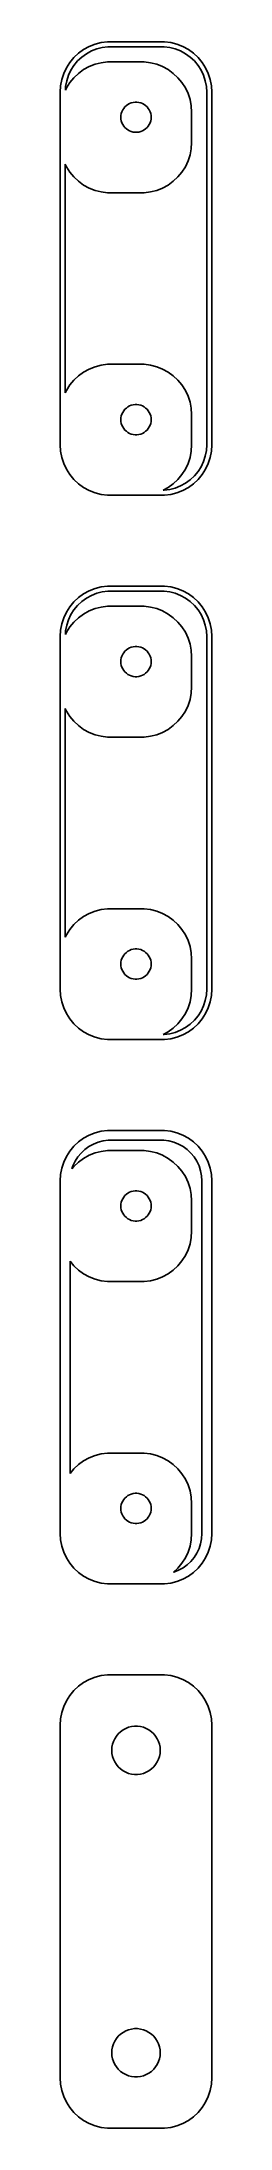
# Model space of a CAD drawing. Header units: metres. Extents: x -8 to 8, y 140 to 346.
import ezdxf

# ---------------------------------------------------------------- set-up
doc = ezdxf.new("R2010")
doc.units = ezdxf.units.M

msp = doc.modelspace()

# ---------------------------------------------------------------- linework, layer by layer
for p, q in [((-5.17912, 345.722), (-5.68712, 345.353)), ((-4.62889, 346.024), (-5.17912, 345.722)), ((-4.04507, 346.255), (-4.62889, 346.024)), ((-4.416, 345.572), (-3.89056, 345.78)), ((-3.4369, 346.411), (-4.04507, 346.255)), ((-3.89056, 345.78), (-3.3432, 345.92)), ((-2.81395, 346.49), (-3.4369, 346.411)), ((-3.3432, 345.92), (-2.78255, 345.991)), ((2.81395, 346.49), (-2.81395, 346.49)), ((-2.78255, 345.991), (2.78255, 345.991)), ((2.78255, 345.991), (3.3432, 345.92)), ((3.4369, 346.411), (2.81395, 346.49)), ((3.3432, 345.92), (3.89056, 345.78)), ((4.04507, 346.255), (3.4369, 346.411)), ((3.89056, 345.78), (4.416, 345.572)), ((4.62889, 346.024), (4.04507, 346.255)), ((5.17912, 345.722), (4.62889, 346.024)), ((5.68712, 345.353), (5.17912, 345.722)), ((-6.88153, 343.909), (-7.14888, 343.341)), ((-6.54507, 344.439), (-6.88153, 343.909)), ((-6.68399, 343.157), (-6.44337, 343.668)), ((-6.14484, 344.923), (-6.54507, 344.439)), ((-6.44337, 343.668), (-6.14056, 344.145)), ((-5.68712, 345.353), (-6.14484, 344.923)), ((-6.14056, 344.145), (-5.78035, 344.58)), ((-5.78035, 344.58), (-5.36839, 344.967)), ((-5.17912, 343.722), (-5.68712, 343.353)), ((-5.36839, 344.967), (-4.91121, 345.299)), ((-4.62889, 344.024), (-5.17912, 343.722)), ((-4.91121, 345.299), (-4.416, 345.572)), ((-4.04507, 344.255), (-4.62889, 344.024)), ((-3.4369, 344.411), (-4.04507, 344.255)), ((-2.81395, 344.49), (-3.4369, 344.411)), ((0.81395, 344.49), (-2.81395, 344.49)), ((1.4369, 344.411), (0.81395, 344.49)), ((2.04507, 344.255), (1.4369, 344.411)), ((2.62889, 344.024), (2.04507, 344.255)), ((3.17912, 343.722), (2.62889, 344.024)), ((3.68712, 343.353), (3.17912, 343.722)), ((4.416, 345.572), (4.91121, 345.299)), ((4.91121, 345.299), (5.36839, 344.967)), ((5.36839, 344.967), (5.78035, 344.58)), ((6.14484, 344.923), (5.68712, 345.353)), ((5.78035, 344.58), (6.14056, 344.145)), ((6.14056, 344.145), (6.44337, 343.668)), ((6.54507, 344.439), (6.14484, 344.923)), ((6.44337, 343.668), (6.68399, 343.157)), ((6.88153, 343.909), (6.54507, 344.439)), ((7.14888, 343.341), (6.88153, 343.909)), ((-7.46057, 342.127), (-7.5, 341.5)), ((-7.34291, 342.743), (-7.46057, 342.127)), ((-7.14888, 343.341), (-7.34291, 342.743)), ((-6.98859, 341.681), (-6.96451, 342.064)), ((-6.88153, 341.909), (-6.98859, 341.681)), ((-6.96451, 342.064), (-6.85861, 342.619)), ((-6.54507, 342.439), (-6.88153, 341.909)), ((-6.85861, 342.619), (-6.68399, 343.157)), ((-6.14484, 342.923), (-6.54507, 342.439)), ((-5.68712, 343.353), (-6.14484, 342.923)), ((4.14484, 342.923), (3.68712, 343.353)), ((4.54507, 342.439), (4.14484, 342.923)), ((4.88153, 341.909), (4.54507, 342.439)), ((5.14888, 341.341), (4.88153, 341.909)), ((6.68399, 343.157), (6.85861, 342.619)), ((6.85861, 342.619), (6.96451, 342.064)), ((6.96451, 342.064), (7, 341.5)), ((7.34291, 342.743), (7.14888, 343.341)), ((7.46057, 342.127), (7.34291, 342.743)), ((7.5, 341.5), (7.46057, 342.127)), ((-7.5, 341.5), (-7.5, 306.5)), ((-1.45287, 339.373), (-1.39465, 339.552)), ((-1.39465, 339.552), (-1.31445, 339.723)), ((-1.31445, 339.723), (-1.21352, 339.882)), ((-1.21352, 339.882), (-1.09344, 340.027)), ((-1.09344, 340.027), (-0.956131, 340.156)), ((-0.956131, 340.156), (-0.803726, 340.266)), ((-0.803726, 340.266), (-0.638657, 340.357)), ((-0.638657, 340.357), (-0.463516, 340.427)), ((-0.463516, 340.427), (-0.281067, 340.473)), ((-0.281067, 340.473), (-0.094177, 340.497)), ((-0.094177, 340.497), (0.094177, 340.497)), ((0.094177, 340.497), (0.281067, 340.473)), ((0.281067, 340.473), (0.463516, 340.427)), ((0.463516, 340.427), (0.638657, 340.357)), ((0.638657, 340.357), (0.803726, 340.266)), ((0.803726, 340.266), (0.956131, 340.156)), ((0.956131, 340.156), (1.09344, 340.027)), ((1.09344, 340.027), (1.21352, 339.882)), ((1.21352, 339.882), (1.31445, 339.723)), ((1.31445, 339.723), (1.39465, 339.552)), ((1.39465, 339.552), (1.45287, 339.373)), ((5.34291, 340.743), (5.14888, 341.341)), ((5.46057, 340.127), (5.34291, 340.743)), ((5.5, 339.5), (5.46057, 340.127)), ((5.5, 336.5), (5.5, 339.5)), ((7, 341.5), (7, 306.5)), ((7.5, 306.5), (7.5, 341.5)), ((-1.5, 339), (-1.48816, 339.188)), ((-1.48816, 338.812), (-1.5, 339)), ((-1.48816, 339.188), (-1.45287, 339.373)), ((-1.45287, 338.627), (-1.48816, 338.812)), ((-1.39465, 338.448), (-1.45287, 338.627)), ((-1.31445, 338.277), (-1.39465, 338.448)), ((-1.21352, 338.118), (-1.31445, 338.277)), ((-1.09344, 337.973), (-1.21352, 338.118)), ((-0.956131, 337.844), (-1.09344, 337.973)), ((-0.803726, 337.734), (-0.956131, 337.844)), ((-0.638657, 337.643), (-0.803726, 337.734)), ((-0.463516, 337.573), (-0.638657, 337.643)), ((-0.281067, 337.527), (-0.463516, 337.573)), ((-0.094177, 337.503), (-0.281067, 337.527)), ((0.094177, 337.503), (-0.094177, 337.503)), ((0.281067, 337.527), (0.094177, 337.503)), ((0.463516, 337.573), (0.281067, 337.527)), ((0.638657, 337.643), (0.463516, 337.573)), ((0.803726, 337.734), (0.638657, 337.643)), ((0.956131, 337.844), (0.803726, 337.734)), ((1.09344, 337.973), (0.956131, 337.844)), ((1.21352, 338.118), (1.09344, 337.973)), ((1.31445, 338.277), (1.21352, 338.118)), ((1.39465, 338.448), (1.31445, 338.277)), ((1.45287, 338.627), (1.39465, 338.448)), ((1.45287, 339.373), (1.48816, 339.188)), ((1.48816, 338.812), (1.45287, 338.627)), ((1.48816, 339.188), (1.5, 339)), ((1.5, 339), (1.48816, 338.812)), ((5.34291, 335.257), (5.46057, 335.873)), ((5.46057, 335.873), (5.5, 336.5)), ((-7, 311.657), (-7, 334.343)), ((-7, 334.343), (-6.88153, 334.091)), ((-6.88153, 334.091), (-6.54507, 333.561)), ((-6.54507, 333.561), (-6.14484, 333.077)), ((4.14484, 333.077), (4.54507, 333.561)), ((4.54507, 333.561), (4.88153, 334.091)), ((4.88153, 334.091), (5.14888, 334.659)), ((5.14888, 334.659), (5.34291, 335.257)), ((-6.14484, 333.077), (-5.68712, 332.647)), ((-5.68712, 332.647), (-5.17912, 332.278)), ((-5.17912, 332.278), (-4.62889, 331.976)), ((-4.62889, 331.976), (-4.04507, 331.745)), ((-4.04507, 331.745), (-3.4369, 331.589)), ((-3.4369, 331.589), (-2.81395, 331.51)), ((-2.81395, 331.51), (0.81395, 331.51)), ((0.81395, 331.51), (1.4369, 331.589)), ((1.4369, 331.589), (2.04507, 331.745)), ((2.04507, 331.745), (2.62889, 331.976)), ((2.62889, 331.976), (3.17912, 332.278)), ((3.17912, 332.278), (3.68712, 332.647)), ((3.68712, 332.647), (4.14484, 333.077)), ((-6.14484, 312.923), (-6.54507, 312.439)), ((-5.68712, 313.353), (-6.14484, 312.923)), ((-5.17912, 313.722), (-5.68712, 313.353)), ((-4.62889, 314.024), (-5.17912, 313.722)), ((-4.04507, 314.255), (-4.62889, 314.024)), ((-3.4369, 314.411), (-4.04507, 314.255)), ((-2.81395, 314.49), (-3.4369, 314.411)), ((0.81395, 314.49), (-2.81395, 314.49)), ((1.4369, 314.411), (0.81395, 314.49)), ((2.04507, 314.255), (1.4369, 314.411)), ((2.62889, 314.024), (2.04507, 314.255)), ((3.17912, 313.722), (2.62889, 314.024)), ((3.68712, 313.353), (3.17912, 313.722)), ((4.14484, 312.923), (3.68712, 313.353)), ((4.54507, 312.439), (4.14484, 312.923)), ((-6.88153, 311.909), (-7, 311.657)), ((-6.54507, 312.439), (-6.88153, 311.909)), ((-0.463516, 310.427), (-0.281067, 310.473)), ((-0.281067, 310.473), (-0.094177, 310.497)), ((-0.094177, 310.497), (0.094177, 310.497)), ((0.094177, 310.497), (0.281067, 310.473)), ((0.281067, 310.473), (0.463516, 310.427)), ((4.88153, 311.909), (4.54507, 312.439)), ((5.14888, 311.341), (4.88153, 311.909)), ((5.34291, 310.743), (5.14888, 311.341)), ((5.46057, 310.127), (5.34291, 310.743)), ((-1.5, 309), (-1.48816, 309.188)), ((-1.48816, 308.812), (-1.5, 309)), ((-1.48816, 309.188), (-1.45287, 309.373)), ((-1.45287, 308.627), (-1.48816, 308.812)), ((-1.45287, 309.373), (-1.39465, 309.552)), ((-1.39465, 308.448), (-1.45287, 308.627)), ((-1.39465, 309.552), (-1.31445, 309.723)), ((-1.31445, 308.277), (-1.39465, 308.448)), ((-1.31445, 309.723), (-1.21352, 309.882)), ((-1.21352, 309.882), (-1.09344, 310.027)), ((-1.09344, 310.027), (-0.956131, 310.156)), ((-0.956131, 310.156), (-0.803726, 310.266)), ((-0.803726, 310.266), (-0.638657, 310.357)), ((-0.638657, 310.357), (-0.463516, 310.427)), ((0.463516, 310.427), (0.638657, 310.357)), ((0.638657, 310.357), (0.803726, 310.266)), ((0.803726, 310.266), (0.956131, 310.156)), ((0.956131, 310.156), (1.09344, 310.027)), ((1.09344, 310.027), (1.21352, 309.882)), ((1.21352, 309.882), (1.31445, 309.723)), ((1.31445, 309.723), (1.39465, 309.552)), ((1.39465, 308.448), (1.31445, 308.277)), ((1.39465, 309.552), (1.45287, 309.373)), ((1.45287, 308.627), (1.39465, 308.448)), ((1.45287, 309.373), (1.48816, 309.188)), ((1.48816, 308.812), (1.45287, 308.627)), ((1.48816, 309.188), (1.5, 309)), ((1.5, 309), (1.48816, 308.812)), ((5.5, 309.5), (5.46057, 310.127)), ((5.5, 306.5), (5.5, 309.5)), ((-7.5, 306.5), (-7.46057, 305.873)), ((-1.21352, 308.118), (-1.31445, 308.277)), ((-1.09344, 307.973), (-1.21352, 308.118)), ((-0.956131, 307.844), (-1.09344, 307.973)), ((-0.803726, 307.734), (-0.956131, 307.844)), ((-0.638657, 307.643), (-0.803726, 307.734)), ((-0.463516, 307.573), (-0.638657, 307.643)), ((-0.281067, 307.527), (-0.463516, 307.573)), ((-0.094177, 307.503), (-0.281067, 307.527)), ((0.094177, 307.503), (-0.094177, 307.503)), ((0.281067, 307.527), (0.094177, 307.503)), ((0.463516, 307.573), (0.281067, 307.527)), ((0.638657, 307.643), (0.463516, 307.573)), ((0.803726, 307.734), (0.638657, 307.643)), ((0.956131, 307.844), (0.803726, 307.734)), ((1.09344, 307.973), (0.956131, 307.844)), ((1.21352, 308.118), (1.09344, 307.973)), ((1.31445, 308.277), (1.21352, 308.118)), ((5.46057, 305.873), (5.5, 306.5)), ((7, 306.5), (6.96451, 305.936)), ((7.46057, 305.873), (7.5, 306.5)), ((-7.46057, 305.873), (-7.34291, 305.257)), ((-7.34291, 305.257), (-7.14888, 304.659)), ((-7.14888, 304.659), (-6.88153, 304.091)), ((4.88153, 304.091), (5.14888, 304.659)), ((5.14888, 304.659), (5.34291, 305.257)), ((5.34291, 305.257), (5.46057, 305.873)), ((6.44337, 304.332), (6.14056, 303.855)), ((6.68399, 304.843), (6.44337, 304.332)), ((6.85861, 305.381), (6.68399, 304.843)), ((6.96451, 305.936), (6.85861, 305.381)), ((6.88153, 304.091), (7.14888, 304.659)), ((7.14888, 304.659), (7.34291, 305.257)), ((7.34291, 305.257), (7.46057, 305.873)), ((-6.88153, 304.091), (-6.54507, 303.561)), ((-6.54507, 303.561), (-6.14484, 303.077)), ((-6.14484, 303.077), (-5.68712, 302.647)), ((-5.68712, 302.647), (-5.17912, 302.278)), ((-5.17912, 302.278), (-4.62889, 301.976)), ((2.68895, 302.009), (3.17912, 302.278)), ((3.17912, 302.278), (3.68712, 302.647)), ((3.89056, 302.22), (3.3432, 302.08)), ((3.68712, 302.647), (4.14484, 303.077)), ((4.416, 302.428), (3.89056, 302.22)), ((4.14484, 303.077), (4.54507, 303.561)), ((4.91121, 302.701), (4.416, 302.428)), ((4.54507, 303.561), (4.88153, 304.091)), ((4.62889, 301.976), (5.17912, 302.278)), ((5.36839, 303.033), (4.91121, 302.701)), ((5.17912, 302.278), (5.68712, 302.647)), ((5.78035, 303.42), (5.36839, 303.033)), ((5.68712, 302.647), (6.14484, 303.077)), ((6.14056, 303.855), (5.78035, 303.42)), ((6.14484, 303.077), (6.54507, 303.561)), ((6.54507, 303.561), (6.88153, 304.091)), ((-4.62889, 301.976), (-4.04507, 301.745)), ((-4.04507, 301.745), (-3.4369, 301.589)), ((-3.4369, 301.589), (-2.81395, 301.51)), ((-2.81395, 301.51), (2.81395, 301.51)), ((2.78255, 302.009), (2.68895, 302.009)), ((3.3432, 302.08), (2.78255, 302.009)), ((2.81395, 301.51), (3.4369, 301.589)), ((3.4369, 301.589), (4.04507, 301.745)), ((4.04507, 301.745), (4.62889, 301.976)), ((-4.62889, 292.024), (-5.17912, 291.722)), ((-4.04507, 292.255), (-4.62889, 292.024)), ((-3.4369, 292.411), (-4.04507, 292.255)), ((-3.89056, 291.78), (-3.3432, 291.92)), ((-2.81395, 292.49), (-3.4369, 292.411)), ((-3.3432, 291.92), (-2.78255, 291.991)), ((2.81395, 292.49), (-2.81395, 292.49)), ((-2.78255, 291.991), (2.78255, 291.991)), ((2.78255, 291.991), (3.3432, 291.92)), ((3.4369, 292.411), (2.81395, 292.49)), ((3.3432, 291.92), (3.89056, 291.78)), ((4.04507, 292.255), (3.4369, 292.411)), ((4.62889, 292.024), (4.04507, 292.255)), ((5.17912, 291.722), (4.62889, 292.024)), ((-6.88153, 289.909), (-7.14888, 289.341)), ((-6.54507, 290.439), (-6.88153, 289.909)), ((-6.14484, 290.923), (-6.54507, 290.439)), ((-6.44337, 289.668), (-6.14056, 290.145)), ((-5.68712, 291.353), (-6.14484, 290.923)), ((-6.14056, 290.145), (-5.78035, 290.58)), ((-5.78035, 290.58), (-5.36839, 290.967)), ((-5.17912, 291.722), (-5.68712, 291.353)), ((-5.36839, 290.967), (-4.91121, 291.299)), ((-4.62889, 290.024), (-5.17912, 289.722)), ((-4.91121, 291.299), (-4.416, 291.572)), ((-4.04507, 290.255), (-4.62889, 290.024)), ((-4.416, 291.572), (-3.89056, 291.78)), ((-3.4369, 290.411), (-4.04507, 290.255)), ((-2.81395, 290.49), (-3.4369, 290.411)), ((0.81395, 290.49), (-2.81395, 290.49)), ((1.4369, 290.411), (0.81395, 290.49)), ((2.04507, 290.255), (1.4369, 290.411)), ((2.62889, 290.024), (2.04507, 290.255)), ((3.17912, 289.722), (2.62889, 290.024)), ((3.89056, 291.78), (4.416, 291.572)), ((4.416, 291.572), (4.91121, 291.299)), ((4.91121, 291.299), (5.36839, 290.967)), ((5.68712, 291.353), (5.17912, 291.722)), ((5.36839, 290.967), (5.78035, 290.58)), ((6.14484, 290.923), (5.68712, 291.353)), ((5.78035, 290.58), (6.14056, 290.145)), ((6.14056, 290.145), (6.44337, 289.668)), ((6.54507, 290.439), (6.14484, 290.923)), ((6.88153, 289.909), (6.54507, 290.439)), ((7.14888, 289.341), (6.88153, 289.909)), ((-7.46057, 288.127), (-7.5, 287.5)), ((-7.34291, 288.743), (-7.46057, 288.127)), ((-7.14888, 289.341), (-7.34291, 288.743)), ((-6.98859, 287.681), (-6.96451, 288.064)), ((-6.88153, 287.909), (-6.98859, 287.681)), ((-6.96451, 288.064), (-6.85861, 288.619)), ((-6.54507, 288.439), (-6.88153, 287.909)), ((-6.85861, 288.619), (-6.68399, 289.157)), ((-6.68399, 289.157), (-6.44337, 289.668)), ((-6.14484, 288.923), (-6.54507, 288.439)), ((-5.68712, 289.353), (-6.14484, 288.923)), ((-5.17912, 289.722), (-5.68712, 289.353)), ((3.68712, 289.353), (3.17912, 289.722)), ((4.14484, 288.923), (3.68712, 289.353)), ((4.54507, 288.439), (4.14484, 288.923)), ((4.88153, 287.909), (4.54507, 288.439)), ((5.14888, 287.341), (4.88153, 287.909)), ((6.44337, 289.668), (6.68399, 289.157)), ((6.68399, 289.157), (6.85861, 288.619)), ((6.85861, 288.619), (6.96451, 288.064)), ((6.96451, 288.064), (7, 287.5)), ((7.34291, 288.743), (7.14888, 289.341)), ((7.46057, 288.127), (7.34291, 288.743)), ((7.5, 287.5), (7.46057, 288.127)), ((-7.5, 287.5), (-7.5, 252.5)), ((-1.39465, 285.552), (-1.31445, 285.723)), ((-1.31445, 285.723), (-1.21352, 285.882)), ((-1.21352, 285.882), (-1.09344, 286.027)), ((-1.09344, 286.027), (-0.956131, 286.156)), ((-0.956131, 286.156), (-0.803726, 286.266)), ((-0.803726, 286.266), (-0.638657, 286.357)), ((-0.638657, 286.357), (-0.463516, 286.427)), ((-0.463516, 286.427), (-0.281067, 286.473)), ((-0.281067, 286.473), (-0.094177, 286.497)), ((-0.094177, 286.497), (0.094177, 286.497)), ((0.094177, 286.497), (0.281067, 286.473)), ((0.281067, 286.473), (0.463516, 286.427)), ((0.463516, 286.427), (0.638657, 286.357)), ((0.638657, 286.357), (0.803726, 286.266)), ((0.803726, 286.266), (0.956131, 286.156)), ((0.956131, 286.156), (1.09344, 286.027)), ((1.09344, 286.027), (1.21352, 285.882)), ((1.21352, 285.882), (1.31445, 285.723)), ((1.31445, 285.723), (1.39465, 285.552)), ((5.34291, 286.743), (5.14888, 287.341)), ((5.46057, 286.127), (5.34291, 286.743)), ((5.5, 285.5), (5.46057, 286.127)), ((7, 287.5), (7, 252.5)), ((7.5, 252.5), (7.5, 287.5)), ((-1.5, 285), (-1.48816, 285.188)), ((-1.48816, 284.812), (-1.5, 285)), ((-1.48816, 285.188), (-1.45287, 285.373)), ((-1.45287, 284.627), (-1.48816, 284.812)), ((-1.45287, 285.373), (-1.39465, 285.552)), ((-1.39465, 284.448), (-1.45287, 284.627)), ((-1.31445, 284.277), (-1.39465, 284.448)), ((-1.21352, 284.118), (-1.31445, 284.277)), ((-1.09344, 283.973), (-1.21352, 284.118)), ((-0.956131, 283.844), (-1.09344, 283.973)), ((-0.803726, 283.734), (-0.956131, 283.844)), ((-0.638657, 283.643), (-0.803726, 283.734)), ((-0.463516, 283.573), (-0.638657, 283.643)), ((-0.281067, 283.527), (-0.463516, 283.573)), ((0.463516, 283.573), (0.281067, 283.527)), ((0.638657, 283.643), (0.463516, 283.573)), ((0.803726, 283.734), (0.638657, 283.643)), ((0.956131, 283.844), (0.803726, 283.734)), ((1.09344, 283.973), (0.956131, 283.844)), ((1.21352, 284.118), (1.09344, 283.973)), ((1.31445, 284.277), (1.21352, 284.118)), ((1.39465, 284.448), (1.31445, 284.277)), ((1.39465, 285.552), (1.45287, 285.373)), ((1.45287, 284.627), (1.39465, 284.448)), ((1.45287, 285.373), (1.48816, 285.188)), ((1.48816, 284.812), (1.45287, 284.627)), ((1.48816, 285.188), (1.5, 285)), ((1.5, 285), (1.48816, 284.812)), ((5.5, 282.5), (5.5, 285.5)), ((-0.094177, 283.503), (-0.281067, 283.527)), ((0.094177, 283.503), (-0.094177, 283.503)), ((0.281067, 283.527), (0.094177, 283.503)), ((5.34291, 281.257), (5.46057, 281.873)), ((5.46057, 281.873), (5.5, 282.5)), ((-7, 257.657), (-7, 280.343)), ((-7, 280.343), (-6.88153, 280.091)), ((-6.88153, 280.091), (-6.54507, 279.561)), ((-6.54507, 279.561), (-6.14484, 279.077)), ((4.14484, 279.077), (4.54507, 279.561)), ((4.54507, 279.561), (4.88153, 280.091)), ((4.88153, 280.091), (5.14888, 280.659)), ((5.14888, 280.659), (5.34291, 281.257)), ((-6.14484, 279.077), (-5.68712, 278.647)), ((-5.68712, 278.647), (-5.17912, 278.278)), ((-5.17912, 278.278), (-4.62889, 277.976)), ((-4.62889, 277.976), (-4.04507, 277.745)), ((-4.04507, 277.745), (-3.4369, 277.589)), ((-3.4369, 277.589), (-2.81395, 277.51)), ((-2.81395, 277.51), (0.81395, 277.51)), ((0.81395, 277.51), (1.4369, 277.589)), ((1.4369, 277.589), (2.04507, 277.745)), ((2.04507, 277.745), (2.62889, 277.976)), ((2.62889, 277.976), (3.17912, 278.278)), ((3.17912, 278.278), (3.68712, 278.647)), ((3.68712, 278.647), (4.14484, 279.077)), ((-6.14484, 258.923), (-6.54507, 258.439)), ((-5.68712, 259.353), (-6.14484, 258.923)), ((-5.17912, 259.722), (-5.68712, 259.353)), ((-4.62889, 260.024), (-5.17912, 259.722)), ((-4.04507, 260.255), (-4.62889, 260.024)), ((-3.4369, 260.411), (-4.04507, 260.255)), ((-2.81395, 260.49), (-3.4369, 260.411)), ((0.81395, 260.49), (-2.81395, 260.49)), ((1.4369, 260.411), (0.81395, 260.49)), ((2.04507, 260.255), (1.4369, 260.411)), ((2.62889, 260.024), (2.04507, 260.255)), ((3.17912, 259.722), (2.62889, 260.024)), ((3.68712, 259.353), (3.17912, 259.722)), ((4.14484, 258.923), (3.68712, 259.353)), ((4.54507, 258.439), (4.14484, 258.923)), ((-6.88153, 257.909), (-7, 257.657)), ((-6.54507, 258.439), (-6.88153, 257.909)), ((4.88153, 257.909), (4.54507, 258.439)), ((5.14888, 257.341), (4.88153, 257.909)), ((5.34291, 256.743), (5.14888, 257.341)), ((5.46057, 256.127), (5.34291, 256.743)), ((-1.5, 255), (-1.48816, 255.188)), ((-1.48816, 254.812), (-1.5, 255)), ((-1.48816, 255.188), (-1.45287, 255.373)), ((-1.45287, 254.627), (-1.48816, 254.812)), ((-1.45287, 255.373), (-1.39465, 255.552)), ((-1.39465, 254.448), (-1.45287, 254.627)), ((-1.39465, 255.552), (-1.31445, 255.723)), ((-1.31445, 255.723), (-1.21352, 255.882)), ((-1.21352, 255.882), (-1.09344, 256.027)), ((-1.09344, 256.027), (-0.956131, 256.156)), ((-0.956131, 256.156), (-0.803726, 256.266)), ((-0.803726, 256.266), (-0.638657, 256.357)), ((-0.638657, 256.357), (-0.463516, 256.427)), ((-0.463516, 256.427), (-0.281067, 256.473)), ((-0.281067, 256.473), (-0.094177, 256.497)), ((-0.094177, 256.497), (0.094177, 256.497)), ((0.094177, 256.497), (0.281067, 256.473)), ((0.281067, 256.473), (0.463516, 256.427)), ((0.463516, 256.427), (0.638657, 256.357)), ((0.638657, 256.357), (0.803726, 256.266)), ((0.803726, 256.266), (0.956131, 256.156)), ((0.956131, 256.156), (1.09344, 256.027)), ((1.09344, 256.027), (1.21352, 255.882)), ((1.21352, 255.882), (1.31445, 255.723)), ((1.31445, 255.723), (1.39465, 255.552)), ((1.39465, 255.552), (1.45287, 255.373)), ((1.45287, 254.627), (1.39465, 254.448)), ((1.45287, 255.373), (1.48816, 255.188)), ((1.48816, 254.812), (1.45287, 254.627)), ((1.48816, 255.188), (1.5, 255)), ((1.5, 255), (1.48816, 254.812)), ((5.5, 255.5), (5.46057, 256.127)), ((5.5, 252.5), (5.5, 255.5)), ((-1.31445, 254.277), (-1.39465, 254.448)), ((-1.21352, 254.118), (-1.31445, 254.277)), ((-1.09344, 253.973), (-1.21352, 254.118)), ((-0.956131, 253.844), (-1.09344, 253.973)), ((-0.803726, 253.734), (-0.956131, 253.844)), ((-0.638657, 253.643), (-0.803726, 253.734)), ((-0.463516, 253.573), (-0.638657, 253.643)), ((-0.281067, 253.527), (-0.463516, 253.573)), ((-0.094177, 253.503), (-0.281067, 253.527)), ((0.094177, 253.503), (-0.094177, 253.503)), ((0.281067, 253.527), (0.094177, 253.503)), ((0.463516, 253.573), (0.281067, 253.527)), ((0.638657, 253.643), (0.463516, 253.573)), ((0.803726, 253.734), (0.638657, 253.643)), ((0.956131, 253.844), (0.803726, 253.734)), ((1.09344, 253.973), (0.956131, 253.844)), ((1.21352, 254.118), (1.09344, 253.973)), ((1.31445, 254.277), (1.21352, 254.118)), ((1.39465, 254.448), (1.31445, 254.277)), ((-7.5, 252.5), (-7.46057, 251.873)), ((-7.46057, 251.873), (-7.34291, 251.257)), ((-7.34291, 251.257), (-7.14888, 250.659)), ((-7.14888, 250.659), (-6.88153, 250.091)), ((4.88153, 250.091), (5.14888, 250.659)), ((5.14888, 250.659), (5.34291, 251.257)), ((5.34291, 251.257), (5.46057, 251.873)), ((5.46057, 251.873), (5.5, 252.5)), ((6.68399, 250.843), (6.44337, 250.332)), ((6.85861, 251.381), (6.68399, 250.843)), ((6.96451, 251.936), (6.85861, 251.381)), ((6.88153, 250.091), (7.14888, 250.659)), ((7, 252.5), (6.96451, 251.936)), ((7.14888, 250.659), (7.34291, 251.257)), ((7.34291, 251.257), (7.46057, 251.873)), ((7.46057, 251.873), (7.5, 252.5)), ((-6.88153, 250.091), (-6.54507, 249.561)), ((-6.54507, 249.561), (-6.14484, 249.077)), ((-6.14484, 249.077), (-5.68712, 248.647)), ((-5.68712, 248.647), (-5.17912, 248.278)), ((3.17912, 248.278), (3.68712, 248.647)), ((3.68712, 248.647), (4.14484, 249.077)), ((4.416, 248.428), (3.89056, 248.22)), ((4.14484, 249.077), (4.54507, 249.561)), ((4.91121, 248.701), (4.416, 248.428)), ((4.54507, 249.561), (4.88153, 250.091)), ((5.36839, 249.033), (4.91121, 248.701)), ((5.17912, 248.278), (5.68712, 248.647)), ((5.78035, 249.42), (5.36839, 249.033)), ((5.68712, 248.647), (6.14484, 249.077)), ((6.14056, 249.855), (5.78035, 249.42)), ((6.44337, 250.332), (6.14056, 249.855)), ((6.14484, 249.077), (6.54507, 249.561)), ((6.54507, 249.561), (6.88153, 250.091)), ((-5.17912, 248.278), (-4.62889, 247.976)), ((-4.62889, 247.976), (-4.04507, 247.745)), ((-4.04507, 247.745), (-3.4369, 247.589)), ((-3.4369, 247.589), (-2.81395, 247.51)), ((-2.81395, 247.51), (2.81395, 247.51)), ((2.68895, 248.009), (3.17912, 248.278)), ((2.78255, 248.009), (2.68895, 248.009)), ((3.3432, 248.08), (2.78255, 248.009)), ((2.81395, 247.51), (3.4369, 247.589)), ((3.89056, 248.22), (3.3432, 248.08)), ((3.4369, 247.589), (4.04507, 247.745)), ((4.04507, 247.745), (4.62889, 247.976)), ((4.62889, 247.976), (5.17912, 248.278)), ((-4.04507, 238.255), (-4.62889, 238.024)), ((-3.4369, 238.411), (-4.04507, 238.255)), ((-2.81395, 238.49), (-3.4369, 238.411)), ((2.81395, 238.49), (-2.81395, 238.49)), ((3.4369, 238.411), (2.81395, 238.49)), ((4.04507, 238.255), (3.4369, 238.411)), ((4.62889, 238.024), (4.04507, 238.255)), ((-6.54507, 236.439), (-6.88153, 235.909)), ((-6.14484, 236.923), (-6.54507, 236.439)), ((-5.68712, 237.353), (-6.14484, 236.923)), ((-5.75417, 235.864), (-5.43219, 236.254)), ((-5.17912, 237.722), (-5.68712, 237.353)), ((-5.43219, 236.254), (-5.06395, 236.599)), ((-4.62889, 238.024), (-5.17912, 237.722)), ((-4.62889, 236.024), (-5.17912, 235.722)), ((-5.06395, 236.599), (-4.65529, 236.896)), ((-4.65529, 236.896), (-4.21265, 237.14)), ((-4.04507, 236.255), (-4.62889, 236.024)), ((-4.21265, 237.14), (-3.74298, 237.326)), ((-3.4369, 236.411), (-4.04507, 236.255)), ((-3.74298, 237.326), (-3.25371, 237.451)), ((-2.81395, 236.49), (-3.4369, 236.411)), ((-3.25371, 237.451), (-2.75256, 237.514)), ((0.81395, 236.49), (-2.81395, 236.49)), ((-2.75256, 237.514), (2.75256, 237.514)), ((1.4369, 236.411), (0.81395, 236.49)), ((2.04507, 236.255), (1.4369, 236.411)), ((2.62889, 236.024), (2.04507, 236.255)), ((3.17912, 235.722), (2.62889, 236.024)), ((2.75256, 237.514), (3.25371, 237.451)), ((3.25371, 237.451), (3.74298, 237.326)), ((3.74298, 237.326), (4.21265, 237.14)), ((4.21265, 237.14), (4.65529, 236.896)), ((5.17912, 237.722), (4.62889, 238.024)), ((4.65529, 236.896), (5.06395, 236.599)), ((5.06395, 236.599), (5.43219, 236.254)), ((5.68712, 237.353), (5.17912, 237.722)), ((5.43219, 236.254), (5.75417, 235.864)), ((6.14484, 236.923), (5.68712, 237.353)), ((6.54507, 236.439), (6.14484, 236.923)), ((6.88153, 235.909), (6.54507, 236.439)), ((-7.46057, 234.127), (-7.5, 233.5)), ((-7.34291, 234.743), (-7.46057, 234.127)), ((-7.14888, 235.341), (-7.34291, 234.743)), ((-6.88153, 235.909), (-7.14888, 235.341)), ((-6.33244, 234.696), (-6.23991, 234.981)), ((-6.14484, 234.923), (-6.33244, 234.696)), ((-6.23991, 234.981), (-6.02484, 235.438)), ((-5.68712, 235.353), (-6.14484, 234.923)), ((-6.02484, 235.438), (-5.75417, 235.864)), ((-5.17912, 235.722), (-5.68712, 235.353)), ((3.68712, 235.353), (3.17912, 235.722)), ((4.14484, 234.923), (3.68712, 235.353)), ((4.54507, 234.439), (4.14484, 234.923)), ((4.88153, 233.909), (4.54507, 234.439)), ((5.14888, 233.341), (4.88153, 233.909)), ((5.75417, 235.864), (6.02484, 235.438)), ((6.02484, 235.438), (6.23991, 234.981)), ((6.23991, 234.981), (6.39601, 234.5)), ((6.39601, 234.5), (6.49066, 234.004)), ((6.49066, 234.004), (6.52237, 233.5)), ((7.14888, 235.341), (6.88153, 235.909)), ((7.34291, 234.743), (7.14888, 235.341)), ((7.46057, 234.127), (7.34291, 234.743)), ((7.5, 233.5), (7.46057, 234.127)), ((-7.5, 233.5), (-7.5, 198.5)), ((-1.31445, 231.723), (-1.21352, 231.882)), ((-1.21352, 231.882), (-1.09344, 232.027)), ((-1.09344, 232.027), (-0.956131, 232.156)), ((-0.956131, 232.156), (-0.803726, 232.266)), ((-0.803726, 232.266), (-0.638657, 232.357)), ((-0.638657, 232.357), (-0.463516, 232.427)), ((-0.463516, 232.427), (-0.281067, 232.473)), ((-0.281067, 232.473), (-0.094177, 232.497)), ((-0.094177, 232.497), (0.094177, 232.497)), ((0.094177, 232.497), (0.281067, 232.473)), ((0.281067, 232.473), (0.463516, 232.427)), ((0.463516, 232.427), (0.638657, 232.357)), ((0.638657, 232.357), (0.803726, 232.266)), ((0.803726, 232.266), (0.956131, 232.156)), ((0.956131, 232.156), (1.09344, 232.027)), ((1.09344, 232.027), (1.21352, 231.882)), ((1.21352, 231.882), (1.31445, 231.723)), ((5.34291, 232.743), (5.14888, 233.341)), ((5.46057, 232.127), (5.34291, 232.743)), ((5.5, 231.5), (5.46057, 232.127)), ((6.52237, 233.5), (6.52237, 198.5)), ((7.5, 198.5), (7.5, 233.5)), ((-1.5, 231), (-1.48816, 231.188)), ((-1.48816, 230.812), (-1.5, 231)), ((-1.48816, 231.188), (-1.45287, 231.373)), ((-1.45287, 230.627), (-1.48816, 230.812)), ((-1.45287, 231.373), (-1.39465, 231.552)), ((-1.39465, 230.448), (-1.45287, 230.627)), ((-1.39465, 231.552), (-1.31445, 231.723)), ((-1.31445, 230.277), (-1.39465, 230.448)), ((-1.21352, 230.118), (-1.31445, 230.277)), ((-1.09344, 229.973), (-1.21352, 230.118)), ((-0.956131, 229.844), (-1.09344, 229.973)), ((-0.803726, 229.734), (-0.956131, 229.844)), ((0.956131, 229.844), (0.803726, 229.734)), ((1.09344, 229.973), (0.956131, 229.844)), ((1.21352, 230.118), (1.09344, 229.973)), ((1.31445, 230.277), (1.21352, 230.118)), ((1.31445, 231.723), (1.39465, 231.552)), ((1.39465, 230.448), (1.31445, 230.277)), ((1.39465, 231.552), (1.45287, 231.373)), ((1.45287, 230.627), (1.39465, 230.448)), ((1.45287, 231.373), (1.48816, 231.188)), ((1.48816, 230.812), (1.45287, 230.627)), ((1.48816, 231.188), (1.5, 231)), ((1.5, 231), (1.48816, 230.812)), ((5.5, 228.5), (5.5, 231.5)), ((-0.638657, 229.643), (-0.803726, 229.734)), ((-0.463516, 229.573), (-0.638657, 229.643)), ((-0.281067, 229.527), (-0.463516, 229.573)), ((-0.094177, 229.503), (-0.281067, 229.527)), ((0.094177, 229.503), (-0.094177, 229.503)), ((0.281067, 229.527), (0.094177, 229.503)), ((0.463516, 229.573), (0.281067, 229.527)), ((0.638657, 229.643), (0.463516, 229.573)), ((0.803726, 229.734), (0.638657, 229.643)), ((5.34291, 227.257), (5.46057, 227.873)), ((5.46057, 227.873), (5.5, 228.5)), ((4.54507, 225.561), (4.88153, 226.091)), ((4.88153, 226.091), (5.14888, 226.659)), ((5.14888, 226.659), (5.34291, 227.257)), ((-6.52237, 204.466), (-6.52237, 225.534)), ((-6.52237, 225.534), (-6.14484, 225.077)), ((-6.14484, 225.077), (-5.68712, 224.647)), ((-5.68712, 224.647), (-5.17912, 224.278)), ((-5.17912, 224.278), (-4.62889, 223.976)), ((-4.62889, 223.976), (-4.04507, 223.745)), ((-4.04507, 223.745), (-3.4369, 223.589)), ((-3.4369, 223.589), (-2.81395, 223.51)), ((0.81395, 223.51), (1.4369, 223.589)), ((1.4369, 223.589), (2.04507, 223.745)), ((2.04507, 223.745), (2.62889, 223.976)), ((2.62889, 223.976), (3.17912, 224.278)), ((3.17912, 224.278), (3.68712, 224.647)), ((3.68712, 224.647), (4.14484, 225.077)), ((4.14484, 225.077), (4.54507, 225.561)), ((-2.81395, 223.51), (0.81395, 223.51)), ((-6.14484, 204.923), (-6.52237, 204.466)), ((-5.68712, 205.353), (-6.14484, 204.923)), ((-5.17912, 205.722), (-5.68712, 205.353)), ((-4.62889, 206.024), (-5.17912, 205.722)), ((-4.04507, 206.255), (-4.62889, 206.024)), ((-3.4369, 206.411), (-4.04507, 206.255)), ((-2.81395, 206.49), (-3.4369, 206.411)), ((0.81395, 206.49), (-2.81395, 206.49)), ((1.4369, 206.411), (0.81395, 206.49)), ((2.04507, 206.255), (1.4369, 206.411)), ((2.62889, 206.024), (2.04507, 206.255)), ((3.17912, 205.722), (2.62889, 206.024)), ((3.68712, 205.353), (3.17912, 205.722)), ((4.14484, 204.923), (3.68712, 205.353)), ((4.54507, 204.439), (4.14484, 204.923)), ((4.88153, 203.909), (4.54507, 204.439)), ((5.14888, 203.341), (4.88153, 203.909)), ((5.34291, 202.743), (5.14888, 203.341)), ((-1.5, 201), (-1.48816, 201.188)), ((-1.48816, 200.812), (-1.5, 201)), ((-1.48816, 201.188), (-1.45287, 201.373)), ((-1.45287, 200.627), (-1.48816, 200.812)), ((-1.45287, 201.373), (-1.39465, 201.552)), ((-1.39465, 201.552), (-1.31445, 201.723)), ((-1.31445, 201.723), (-1.21352, 201.882)), ((-1.21352, 201.882), (-1.09344, 202.027)), ((-1.09344, 202.027), (-0.956131, 202.156)), ((-0.956131, 202.156), (-0.803726, 202.266)), ((-0.803726, 202.266), (-0.638657, 202.357)), ((-0.638657, 202.357), (-0.463516, 202.427)), ((-0.463516, 202.427), (-0.281067, 202.473)), ((-0.281067, 202.473), (-0.094177, 202.497)), ((-0.094177, 202.497), (0.094177, 202.497)), ((0.094177, 202.497), (0.281067, 202.473)), ((0.281067, 202.473), (0.463516, 202.427)), ((0.463516, 202.427), (0.638657, 202.357)), ((0.638657, 202.357), (0.803726, 202.266)), ((0.803726, 202.266), (0.956131, 202.156)), ((0.956131, 202.156), (1.09344, 202.027)), ((1.09344, 202.027), (1.21352, 201.882)), ((1.21352, 201.882), (1.31445, 201.723)), ((1.31445, 201.723), (1.39465, 201.552)), ((1.39465, 201.552), (1.45287, 201.373)), ((1.45287, 201.373), (1.48816, 201.188)), ((1.48816, 200.812), (1.45287, 200.627)), ((1.48816, 201.188), (1.5, 201)), ((1.5, 201), (1.48816, 200.812)), ((5.46057, 202.127), (5.34291, 202.743)), ((5.5, 201.5), (5.46057, 202.127)), ((5.5, 198.5), (5.5, 201.5)), ((-1.39465, 200.448), (-1.45287, 200.627)), ((-1.31445, 200.277), (-1.39465, 200.448)), ((-1.21352, 200.118), (-1.31445, 200.277)), ((-1.09344, 199.973), (-1.21352, 200.118)), ((-0.956131, 199.844), (-1.09344, 199.973)), ((-0.803726, 199.734), (-0.956131, 199.844)), ((-0.638657, 199.643), (-0.803726, 199.734)), ((-0.463516, 199.573), (-0.638657, 199.643)), ((-0.281067, 199.527), (-0.463516, 199.573)), ((-0.094177, 199.503), (-0.281067, 199.527)), ((0.094177, 199.503), (-0.094177, 199.503)), ((0.281067, 199.527), (0.094177, 199.503)), ((0.463516, 199.573), (0.281067, 199.527)), ((0.638657, 199.643), (0.463516, 199.573)), ((0.803726, 199.734), (0.638657, 199.643)), ((0.956131, 199.844), (0.803726, 199.734)), ((1.09344, 199.973), (0.956131, 199.844)), ((1.21352, 200.118), (1.09344, 199.973)), ((1.31445, 200.277), (1.21352, 200.118)), ((1.39465, 200.448), (1.31445, 200.277)), ((1.45287, 200.627), (1.39465, 200.448)), ((-7.5, 198.5), (-7.46057, 197.873)), ((-7.46057, 197.873), (-7.34291, 197.257)), ((-7.34291, 197.257), (-7.14888, 196.659)), ((-7.14888, 196.659), (-6.88153, 196.091)), ((4.88153, 196.091), (5.14888, 196.659)), ((5.14888, 196.659), (5.34291, 197.257)), ((5.34291, 197.257), (5.46057, 197.873)), ((5.46057, 197.873), (5.5, 198.5)), ((6.23991, 197.019), (6.02484, 196.562)), ((6.39601, 197.5), (6.23991, 197.019)), ((6.49066, 197.996), (6.39601, 197.5)), ((6.52237, 198.5), (6.49066, 197.996)), ((6.88153, 196.091), (7.14888, 196.659)), ((7.14888, 196.659), (7.34291, 197.257)), ((7.34291, 197.257), (7.46057, 197.873)), ((7.46057, 197.873), (7.5, 198.5)), ((-6.88153, 196.091), (-6.54507, 195.561)), ((-6.54507, 195.561), (-6.14484, 195.077)), ((-6.14484, 195.077), (-5.68712, 194.647)), ((-5.68712, 194.647), (-5.17912, 194.278)), ((3.70573, 194.665), (4.14484, 195.077)), ((3.74298, 194.674), (3.70573, 194.665)), ((4.21265, 194.86), (3.74298, 194.674)), ((4.14484, 195.077), (4.54507, 195.561)), ((4.65529, 195.104), (4.21265, 194.86)), ((4.54507, 195.561), (4.88153, 196.091)), ((5.06395, 195.401), (4.65529, 195.104)), ((5.43219, 195.746), (5.06395, 195.401)), ((5.17912, 194.278), (5.68712, 194.647)), ((5.75417, 196.136), (5.43219, 195.746)), ((5.68712, 194.647), (6.14484, 195.077)), ((6.02484, 196.562), (5.75417, 196.136)), ((6.14484, 195.077), (6.54507, 195.561)), ((6.54507, 195.561), (6.88153, 196.091)), ((-5.17912, 194.278), (-4.62889, 193.976)), ((-4.62889, 193.976), (-4.04507, 193.745)), ((-4.04507, 193.745), (-3.4369, 193.589)), ((-3.4369, 193.589), (-2.81395, 193.51)), ((-2.81395, 193.51), (2.81395, 193.51)), ((2.81395, 193.51), (3.4369, 193.589)), ((3.4369, 193.589), (4.04507, 193.745)), ((4.04507, 193.745), (4.62889, 193.976)), ((4.62889, 193.976), (5.17912, 194.278)), ((-4.04507, 184.255), (-4.62889, 184.024)), ((-3.4369, 184.411), (-4.04507, 184.255)), ((-2.81395, 184.49), (-3.4369, 184.411)), ((2.81395, 184.49), (-2.81395, 184.49)), ((3.4369, 184.411), (2.81395, 184.49)), ((4.04507, 184.255), (3.4369, 184.411)), ((4.62889, 184.024), (4.04507, 184.255)), ((-6.54507, 182.439), (-6.88153, 181.909)), ((-6.14484, 182.923), (-6.54507, 182.439)), ((-5.68712, 183.353), (-6.14484, 182.923)), ((-5.17912, 183.722), (-5.68712, 183.353)), ((-4.62889, 184.024), (-5.17912, 183.722)), ((5.17912, 183.722), (4.62889, 184.024)), ((5.68712, 183.353), (5.17912, 183.722)), ((6.14484, 182.923), (5.68712, 183.353)), ((6.54507, 182.439), (6.14484, 182.923)), ((6.88153, 181.909), (6.54507, 182.439)), ((-7.46057, 180.127), (-7.5, 179.5)), ((-7.34291, 180.743), (-7.46057, 180.127)), ((-7.14888, 181.341), (-7.34291, 180.743)), ((-6.88153, 181.909), (-7.14888, 181.341)), ((7.14888, 181.341), (6.88153, 181.909)), ((7.34291, 180.743), (7.14888, 181.341)), ((7.46057, 180.127), (7.34291, 180.743)), ((7.5, 179.5), (7.46057, 180.127)), ((-7.5, 179.5), (-7.5, 144.5)), ((-2.23146, 177.883), (-2.10313, 178.156)), ((-2.10313, 178.156), (-1.94164, 178.411)), ((-1.94164, 178.411), (-1.74951, 178.643)), ((-1.74951, 178.643), (-1.52982, 178.849)), ((-1.52982, 178.849), (-1.28598, 179.026)), ((-1.28598, 179.026), (-1.02187, 179.172)), ((-1.02187, 179.172), (-0.741638, 179.283)), ((-0.741638, 179.283), (-0.449707, 179.357)), ((-0.449707, 179.357), (-0.150696, 179.395)), ((-0.150696, 179.395), (0.150696, 179.395)), ((0.150696, 179.395), (0.449707, 179.357)), ((0.449707, 179.357), (0.741638, 179.283)), ((0.741638, 179.283), (1.02187, 179.172)), ((1.02187, 179.172), (1.28598, 179.026)), ((1.28598, 179.026), (1.52982, 178.849)), ((1.52982, 178.849), (1.74951, 178.643)), ((1.74951, 178.643), (1.94164, 178.411)), ((1.94164, 178.411), (2.10313, 178.156)), ((2.10313, 178.156), (2.23146, 177.883)), ((7.5, 144.5), (7.5, 179.5)), ((-2.39999, 177), (-2.38107, 177.301)), ((-2.38107, 176.699), (-2.39999, 177)), ((-2.38107, 177.301), (-2.32458, 177.597)), ((-2.32458, 176.403), (-2.38107, 176.699)), ((-2.32458, 177.597), (-2.23146, 177.883)), ((-2.23146, 176.117), (-2.32458, 176.403)), ((-2.10313, 175.844), (-2.23146, 176.117)), ((2.23146, 176.117), (2.10313, 175.844)), ((2.23146, 177.883), (2.32458, 177.597)), ((2.32458, 176.403), (2.23146, 176.117)), ((2.32458, 177.597), (2.38107, 177.301)), ((2.38107, 176.699), (2.32458, 176.403)), ((2.38107, 177.301), (2.39999, 177)), ((2.39999, 177), (2.38107, 176.699)), ((-1.94164, 175.589), (-2.10313, 175.844)), ((-1.74951, 175.357), (-1.94164, 175.589)), ((-1.52982, 175.151), (-1.74951, 175.357)), ((-1.28598, 174.974), (-1.52982, 175.151)), ((-1.02187, 174.828), (-1.28598, 174.974)), ((-0.741638, 174.717), (-1.02187, 174.828)), ((-0.449707, 174.643), (-0.741638, 174.717)), ((-0.150696, 174.605), (-0.449707, 174.643)), ((0.150696, 174.605), (-0.150696, 174.605)), ((0.449707, 174.643), (0.150696, 174.605)), ((0.741638, 174.717), (0.449707, 174.643)), ((1.02187, 174.828), (0.741638, 174.717)), ((1.28598, 174.974), (1.02187, 174.828)), ((1.52982, 175.151), (1.28598, 174.974)), ((1.74951, 175.357), (1.52982, 175.151)), ((1.94164, 175.589), (1.74951, 175.357)), ((2.10313, 175.844), (1.94164, 175.589)), ((-1.52982, 148.849), (-1.28598, 149.026)), ((-1.28598, 149.026), (-1.02187, 149.172)), ((-1.02187, 149.172), (-0.741638, 149.283)), ((-0.741638, 149.283), (-0.449707, 149.357)), ((-0.449707, 149.357), (-0.150696, 149.395)), ((-0.150696, 149.395), (0.150696, 149.395)), ((0.150696, 149.395), (0.449707, 149.357)), ((0.449707, 149.357), (0.741638, 149.283)), ((0.741638, 149.283), (1.02187, 149.172)), ((1.02187, 149.172), (1.28598, 149.026)), ((1.28598, 149.026), (1.52982, 148.849)), ((-2.39999, 147), (-2.38107, 147.301)), ((-2.38107, 146.699), (-2.39999, 147)), ((-2.38107, 147.301), (-2.32458, 147.597)), ((-2.32458, 147.597), (-2.23146, 147.883)), ((-2.23146, 147.883), (-2.10313, 148.156)), ((-2.10313, 148.156), (-1.94164, 148.411)), ((-1.94164, 148.411), (-1.74951, 148.643)), ((-1.74951, 148.643), (-1.52982, 148.849)), ((1.52982, 148.849), (1.74951, 148.643)), ((1.74951, 148.643), (1.94164, 148.411)), ((1.94164, 148.411), (2.10313, 148.156)), ((2.10313, 148.156), (2.23146, 147.883)), ((2.23146, 147.883), (2.32458, 147.597)), ((2.32458, 147.597), (2.38107, 147.301)), ((2.38107, 147.301), (2.39999, 147)), ((2.39999, 147), (2.38107, 146.699)), ((-2.32458, 146.403), (-2.38107, 146.699)), ((-2.23146, 146.117), (-2.32458, 146.403)), ((-2.10313, 145.844), (-2.23146, 146.117)), ((-1.94164, 145.589), (-2.10313, 145.844)), ((-1.74951, 145.357), (-1.94164, 145.589)), ((-1.52982, 145.151), (-1.74951, 145.357)), ((-1.28598, 144.974), (-1.52982, 145.151)), ((-1.02187, 144.828), (-1.28598, 144.974)), ((1.28598, 144.974), (1.02187, 144.828)), ((1.52982, 145.151), (1.28598, 144.974)), ((1.74951, 145.357), (1.52982, 145.151)), ((1.94164, 145.589), (1.74951, 145.357)), ((2.10313, 145.844), (1.94164, 145.589)), ((2.23146, 146.117), (2.10313, 145.844)), ((2.32458, 146.403), (2.23146, 146.117)), ((2.38107, 146.699), (2.32458, 146.403)), ((-7.5, 144.5), (-7.46057, 143.873)), ((-7.46057, 143.873), (-7.34291, 143.257)), ((-7.34291, 143.257), (-7.14888, 142.659)), ((-0.741638, 144.717), (-1.02187, 144.828)), ((-0.449707, 144.643), (-0.741638, 144.717)), ((-0.150696, 144.605), (-0.449707, 144.643)), ((0.150696, 144.605), (-0.150696, 144.605)), ((0.449707, 144.643), (0.150696, 144.605)), ((0.741638, 144.717), (0.449707, 144.643)), ((1.02187, 144.828), (0.741638, 144.717)), ((7.14888, 142.659), (7.34291, 143.257)), ((7.34291, 143.257), (7.46057, 143.873)), ((7.46057, 143.873), (7.5, 144.5)), ((-7.14888, 142.659), (-6.88153, 142.091)), ((-6.88153, 142.091), (-6.54507, 141.561)), ((-6.54507, 141.561), (-6.14484, 141.077)), ((-6.14484, 141.077), (-5.68712, 140.647)), ((5.68712, 140.647), (6.14484, 141.077)), ((6.14484, 141.077), (6.54507, 141.561)), ((6.54507, 141.561), (6.88153, 142.091)), ((6.88153, 142.091), (7.14888, 142.659)), ((-5.68712, 140.647), (-5.17912, 140.278)), ((-5.17912, 140.278), (-4.62889, 139.976)), ((-4.62889, 139.976), (-4.04507, 139.745)), ((-4.04507, 139.745), (-3.4369, 139.589)), ((-3.4369, 139.589), (-2.81395, 139.51)), ((-2.81395, 139.51), (2.81395, 139.51)), ((2.81395, 139.51), (3.4369, 139.589)), ((3.4369, 139.589), (4.04507, 139.745)), ((4.04507, 139.745), (4.62889, 139.976)), ((4.62889, 139.976), (5.17912, 140.278)), ((5.17912, 140.278), (5.68712, 140.647))]:
    msp.add_line(p, q)

doc.saveas('drawing.dxf')
